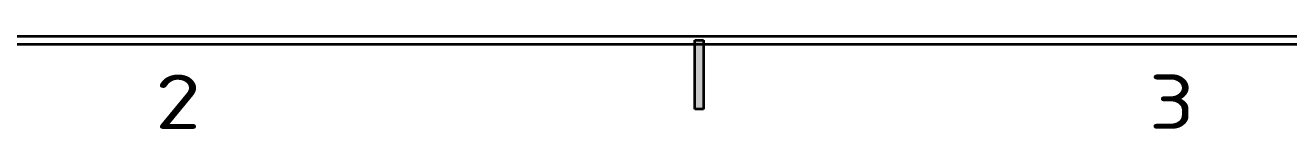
# Model space of a CAD drawing. Extents: x 23 to 587, y 4 to 413.
# Drawn here: x 109.7 to 179.6, y 5.1 to 10.2 of the extents above; entities that cross this region are included whole.
import ezdxf
from ezdxf.enums import TextEntityAlignment as Align

# ---------------------------------------------------------------- set-up
doc = ezdxf.new("R2010")
doc.units = 0
doc.layers.add('3', color=7, linetype='Continuous', lineweight=13)
doc.styles.get("Standard").update_dxf_attribs({"font": 'isocp.shx'})

# ---------------------------------------------------------------- blocks, each defined once
blk = doc.blocks.new('BLOCK251')
at = {"layer": '3', "color": 7, "lineweight": 13}
blk.add_text('2', height=3, dxfattribs=at).set_placement((116.857, 5.116), (119.395, 5.116), align=Align.FIT)
blk = doc.blocks.new('BLOCK253')
at = {"layer": '3', "color": 7, "lineweight": 13}
blk.add_text('3', height=3, dxfattribs=at).set_placement((171.857, 5.116), (174.395, 5.116), align=Align.FIT)
blk = doc.blocks.new('BLOCK328')
at = {"layer": '3', "color": 7, "lineweight": 5}
blk.add_solid([(146.732, 10), (147.207, 10), (146.732, 6.2), (147.207, 6.2)], dxfattribs=at)

msp = doc.modelspace()

# ---------------------------------------------------------------- linework, layer by layer
at = {"layer": '3', "color": 7, "lineweight": 35}
for p, q in [((30.237, 10.238), (580.441, 10.238)), ((579.966, 9.763), (29.763, 9.763))]:
    msp.add_line(p, q, dxfattribs=at)
at = {"layer": '3', "color": 7, "lineweight": 35, "ltscale": 0.095}
for p, q in [((146.732, 6.2), (146.732, 10)), ((147.207, 10), (147.207, 6.2))]:
    msp.add_line(p, q, dxfattribs=at)
at = {"layer": '3', "color": 7, "lineweight": 35, "ltscale": 0.011875}
for p, q in [((146.732, 10), (147.207, 10)), ((147.207, 6.2), (146.732, 6.2))]:
    msp.add_line(p, q, dxfattribs=at)

# ---------------------------------------------------------------- block references
at = {"layer": '3', "lineweight": 0}
for name in ['BLOCK328', 'BLOCK251', 'BLOCK253']:
    msp.add_blockref(name, (0, 0), dxfattribs=at)

doc.saveas('drawing.dxf')
